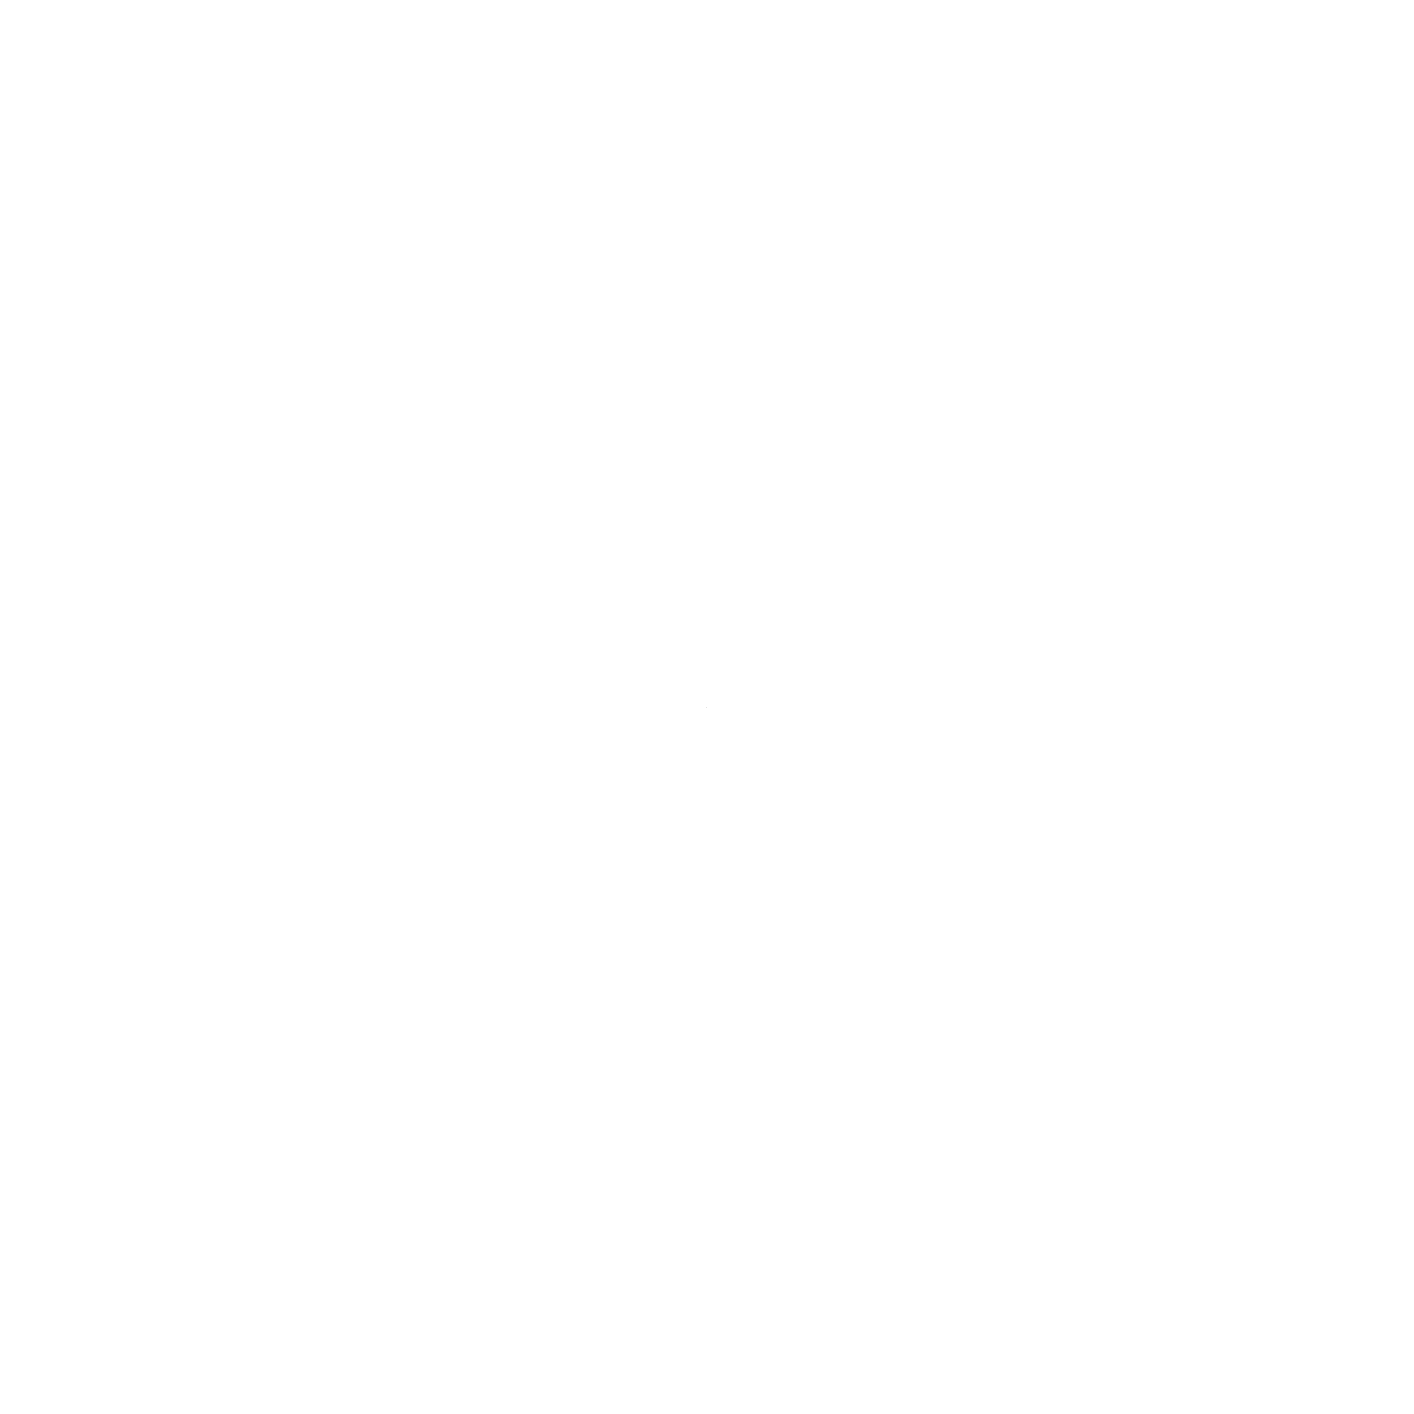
# Model space of a CAD drawing. Header units: inches. Extents: x 14.1197619201 to 14.1197619201, y 10.6601259592 to 10.6601259592.
import ezdxf

# ---------------------------------------------------------------- set-up
doc = ezdxf.new("R2010")
doc.units = ezdxf.units.IN
doc.header["$MEASUREMENT"] = 0
doc.layers.get('0').update_dxf_attribs({"true_color": 0x060809})

msp = doc.modelspace()

# ---------------------------------------------------------------- linework, layer by layer
msp.add_line((14.1197619201, 10.6601259592, 11.9201011934), (14.1197619201, 10.6601259592, 11.9201011934))

doc.saveas('drawing.dxf')
